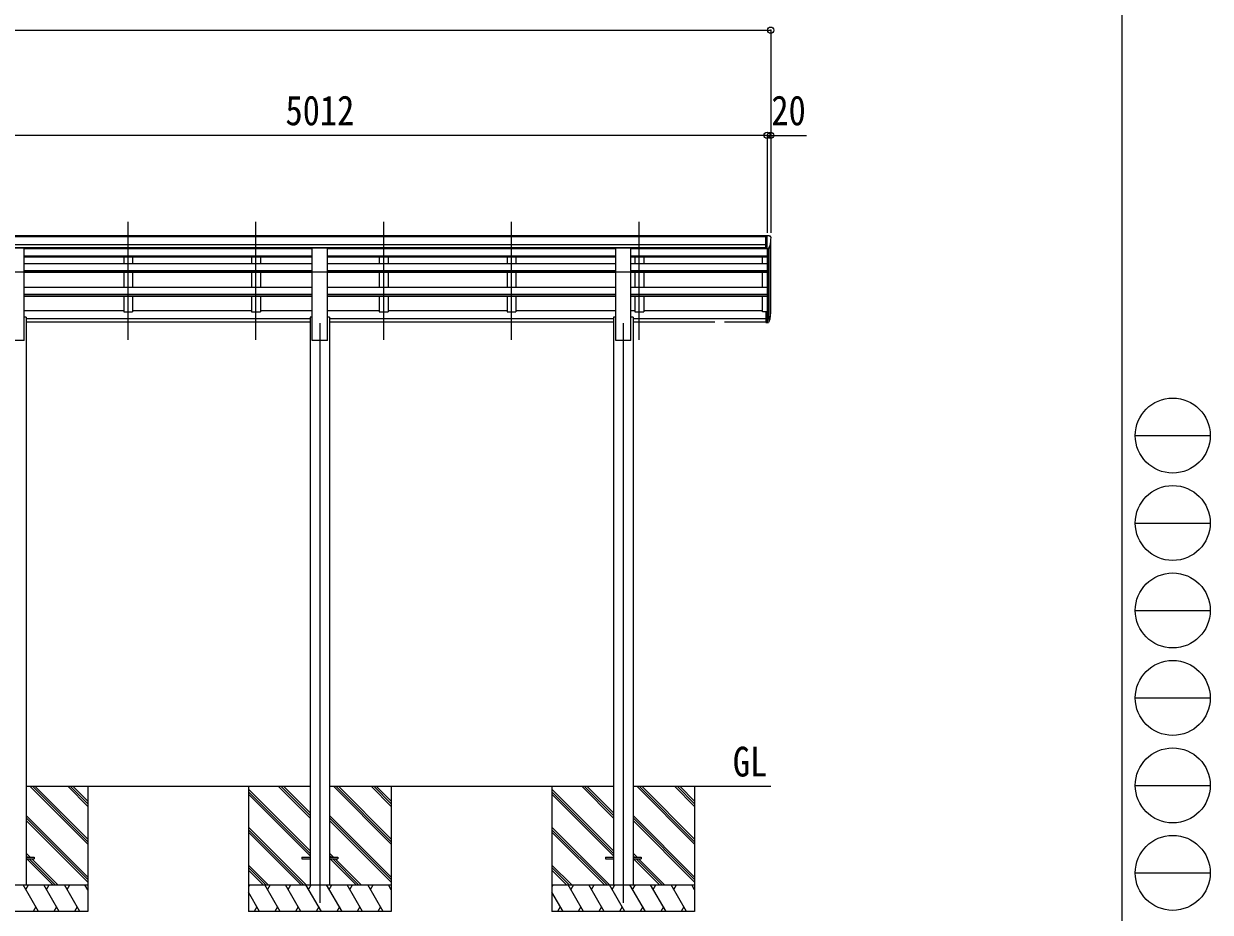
# Model space of a CAD drawing. Units: millimetres at full size, sheet at 1:35. Extents: x -9783 to 9892, y -6828 to 6752.
# Drawn here: x 3244 to 9892, y -3934 to 1044 of the extents above; entities that cross this region are included whole.
import ezdxf
from ezdxf.enums import TextEntityAlignment as Align

# ---------------------------------------------------------------- set-up
doc = ezdxf.new("R2010")
doc.units = ezdxf.units.MM
doc.header["$LTSCALE"] = 35
doc.header["$PDMODE"] = 32
doc.header["$PDSIZE"] = 35
for name, color, linetype, lineweight in [('0-0_0', 7, 'Continuous', 9), ('0-1_本体', 4, 'Continuous', 9), ('0-2_部品', 7, 'Continuous', 9), ('0-8_PARTS2', 2, 'Continuous', 9), ('0-A_寸法', 6, 'Continuous', 9), ('F-0_240', 7, 'Continuous', 9)]:
    doc.layers.add(name, color=color, linetype=linetype, lineweight=lineweight)
doc.styles.add('ＭＳ ゴシック', font='')
doc.styles.get('ＭＳ ゴシック').set_extended_font_data('MS Gothic')

msp = doc.modelspace()

# ---------------------------------------------------------------- linework, layer by layer
at = {"layer": '0-0_0'}
for p, q in [((4847.84, -3230.13), (3257.84, -3230.13)), ((3602.84, -3552.59), (3280.37, -3230.13)), ((3602.84, -3538.45), (3294.51, -3230.13)), ((3602.84, -3524.3), (3308.66, -3230.13)), ((3602.84, -3340.46), (3492.5, -3230.13)), ((3602.84, -3326.32), (3506.65, -3230.13)), ((3602.84, -3312.17), (3520.79, -3230.13)), ((3602.84, -3230.13), (3602.84, -3930.13)), ((4502.84, -3230.13), (4502.84, -3930.13)), ((4847.84, -3589.8), (4502.84, -3244.81)), ((4847.84, -3405.96), (4672, -3230.13)), ((4847.84, -3391.81), (4686.15, -3230.13)), ((4847.84, -3377.67), (4700.29, -3230.13)), ((6547.84, -3230.13), (4957.84, -3230.13)), ((5302.84, -3552.59), (4980.37, -3230.13)), ((5302.84, -3538.45), (4994.51, -3230.13)), ((5302.84, -3524.3), (5008.66, -3230.13)), ((5302.84, -3340.46), (5192.5, -3230.13)), ((5302.84, -3326.32), (5206.65, -3230.13)), ((5302.84, -3312.17), (5220.79, -3230.13)), ((5302.84, -3230.13), (5302.84, -3930.13)), ((6202.84, -3230.13), (6202.84, -3930.13)), ((6547.84, -3589.8), (6202.84, -3244.81)), ((6547.84, -3405.96), (6372, -3230.13)), ((6547.84, -3391.81), (6386.15, -3230.13)), ((6547.84, -3377.67), (6400.29, -3230.13)), ((7428.84, -3230.13), (6657.84, -3230.13)), ((7002.84, -3552.59), (6680.37, -3230.13)), ((7002.84, -3538.45), (6694.51, -3230.13)), ((7002.84, -3524.3), (6708.66, -3230.13)), ((7002.84, -3340.46), (6892.5, -3230.13)), ((7002.84, -3326.32), (6906.65, -3230.13)), ((7002.84, -3312.17), (6920.79, -3230.13)), ((7002.84, -3230.13), (7002.84, -3930.13)), ((4847.84, -3603.94), (4502.84, -3258.95)), ((4847.84, -3618.09), (4502.84, -3273.09)), ((6547.84, -3603.94), (6202.84, -3258.95)), ((6547.84, -3618.09), (6202.84, -3273.09)), ((3602.84, -3736.44), (3257.84, -3391.44)), ((3602.84, -3750.58), (3257.84, -3405.58)), ((3602.84, -3764.72), (3257.84, -3419.72)), ((5302.84, -3736.44), (4957.84, -3391.44)), ((5302.84, -3750.58), (4957.84, -3405.58)), ((5302.84, -3764.72), (4957.84, -3419.72)), ((7002.84, -3736.44), (6657.84, -3391.44)), ((7002.84, -3750.58), (6657.84, -3405.58)), ((7002.84, -3764.72), (6657.84, -3419.72)), ((4826.03, -3780.13), (4502.84, -3456.94)), ((4811.89, -3780.13), (4502.84, -3471.08)), ((4797.74, -3780.13), (4502.84, -3485.22)), ((6526.03, -3780.13), (6202.84, -3456.94)), ((6511.89, -3780.13), (6202.84, -3471.08)), ((6497.74, -3780.13), (6202.84, -3485.22)), ((3279.89, -3625.63), (3257.84, -3603.57)), ((3265.75, -3625.63), (3257.84, -3617.71)), ((3406.11, -3780.13), (3260.61, -3634.63)), ((3420.25, -3780.13), (3274.75, -3634.63)), ((3434.39, -3780.13), (3288.89, -3634.63)), ((4979.89, -3625.63), (4957.84, -3603.57)), ((4965.75, -3625.63), (4957.84, -3617.71)), ((5106.11, -3780.13), (4960.61, -3634.63)), ((5120.25, -3780.13), (4974.75, -3634.63)), ((5134.39, -3780.13), (4988.89, -3634.63)), ((6679.89, -3625.63), (6657.84, -3603.57)), ((6665.75, -3625.63), (6657.84, -3617.71)), ((6806.11, -3780.13), (6660.61, -3634.63)), ((6820.25, -3780.13), (6674.75, -3634.63)), ((6834.39, -3780.13), (6688.89, -3634.63)), ((4613.89, -3780.13), (4502.84, -3669.07)), ((4599.75, -3780.13), (4502.84, -3683.21)), ((4585.61, -3780.13), (4502.84, -3697.35)), ((6313.89, -3780.13), (6202.84, -3669.07)), ((6299.75, -3780.13), (6202.84, -3683.21)), ((6285.61, -3780.13), (6202.84, -3697.35)), ((2802.84, -3780.13), (3602.84, -3780.13)), ((3327.15, -3930.13), (3240.55, -3780.13)), ((3255.55, -3806.11), (3270.55, -3780.13)), ((3442.62, -3930.13), (3356.02, -3780.13)), ((3371.02, -3806.11), (3386.02, -3780.13)), ((3558.09, -3930.13), (3471.49, -3780.13)), ((3486.49, -3806.11), (3501.49, -3780.13)), ((3602.84, -3807.63), (3586.96, -3780.13)), ((4502.84, -3780.13), (5302.84, -3780.13)), ((4508.67, -3780.13), (4502.84, -3790.23)), ((4680.74, -3930.13), (4594.14, -3780.13)), ((4624.14, -3780.13), (4609.14, -3806.11)), ((4796.21, -3930.13), (4709.61, -3780.13)), ((4724.61, -3806.11), (4739.61, -3780.13)), ((4911.68, -3930.13), (4825.08, -3780.13)), ((4840.08, -3806.11), (4855.08, -3780.13)), ((5027.15, -3930.13), (4940.55, -3780.13)), ((4955.55, -3806.11), (4970.55, -3780.13)), ((5142.62, -3930.13), (5056.02, -3780.13)), ((5071.02, -3806.11), (5086.02, -3780.13)), ((5258.09, -3930.13), (5171.49, -3780.13)), ((5186.49, -3806.11), (5201.49, -3780.13)), ((5302.84, -3807.63), (5286.96, -3780.13)), ((6202.84, -3780.13), (7002.84, -3780.13)), ((6208.67, -3780.13), (6202.84, -3790.23)), ((6380.74, -3930.13), (6294.14, -3780.13)), ((6324.14, -3780.13), (6309.14, -3806.11)), ((6496.21, -3930.13), (6409.61, -3780.13)), ((6424.61, -3806.11), (6439.61, -3780.13)), ((6611.68, -3930.13), (6525.08, -3780.13)), ((6540.08, -3806.11), (6555.08, -3780.13)), ((6727.15, -3930.13), (6640.55, -3780.13)), ((6655.55, -3806.11), (6670.55, -3780.13)), ((6842.62, -3930.13), (6756.02, -3780.13)), ((6771.02, -3806.11), (6786.02, -3780.13)), ((6958.09, -3930.13), (6871.49, -3780.13)), ((6886.49, -3806.11), (6901.49, -3780.13)), ((7002.84, -3807.63), (6986.96, -3780.13)), ((4565.27, -3930.13), (4502.84, -3821.99)), ((6265.27, -3930.13), (6202.84, -3821.99)), ((3312.15, -3904.15), (3297.15, -3930.13)), ((3427.62, -3904.15), (3412.62, -3930.13)), ((3543.09, -3904.15), (3528.09, -3930.13)), ((4550.27, -3904.15), (4535.27, -3930.13)), ((4665.74, -3904.15), (4650.74, -3930.13)), ((4781.21, -3904.15), (4766.21, -3930.13)), ((4896.68, -3904.15), (4881.68, -3930.13)), ((5012.15, -3904.15), (4997.15, -3930.13)), ((5127.62, -3904.15), (5112.62, -3930.13)), ((5243.09, -3904.15), (5228.09, -3930.13)), ((6250.27, -3904.15), (6235.27, -3930.13)), ((6365.74, -3904.15), (6350.74, -3930.13)), ((6481.21, -3904.15), (6466.21, -3930.13)), ((6596.68, -3904.15), (6581.68, -3930.13)), ((6712.15, -3904.15), (6697.15, -3930.13)), ((6827.62, -3904.15), (6812.62, -3930.13)), ((6943.09, -3904.15), (6928.09, -3930.13)), ((3602.84, -3930.13), (2802.84, -3930.13)), ((5302.84, -3930.13), (4502.84, -3930.13)), ((7002.84, -3930.13), (6202.84, -3930.13))]:
    msp.add_line(p, q, dxfattribs=at)
at = {"layer": '0-1_本体'}
for p, q in [((7402.34, -145.02), (2403.34, -145.02)), ((7402.34, -150.38), (2403.34, -150.38)), ((7402.34, -193.89), (2403.34, -193.9)), ((7428.84, -570.86), (7428.84, -181.77)), ((7402.34, -211.57), (2403.34, -211.57)), ((4860.34, -213.94), (3245.34, -213.94)), ((4860.34, -216.92), (3245.34, -216.92)), ((4860.34, -258.92), (3245.34, -258.92)), ((4860.34, -260.62), (3245.34, -260.62)), ((4860.34, -264.29), (3245.34, -264.29)), ((3803.84, -213.94), (3803.84, -216.92)), ((3803.84, -264.29), (3803.84, -300.26)), ((3853.84, -213.94), (3853.84, -216.92)), ((3853.84, -264.29), (3853.84, -300.26)), ((4519.84, -213.94), (4519.84, -216.92)), ((4519.84, -264.29), (4519.84, -300.26)), ((4569.84, -213.94), (4569.84, -216.92)), ((4569.84, -264.29), (4569.84, -300.26)), ((6560.34, -213.94), (4945.34, -213.94)), ((6560.34, -216.92), (4945.34, -216.92)), ((6560.34, -258.92), (4945.34, -258.92)), ((6560.34, -260.62), (4945.34, -260.62)), ((6560.34, -264.29), (4945.34, -264.29)), ((5235.84, -213.94), (5235.84, -216.92)), ((5235.84, -264.29), (5235.84, -300.26)), ((5285.84, -213.94), (5285.84, -216.92)), ((5285.84, -264.29), (5285.84, -300.26)), ((5951.84, -213.94), (5951.84, -216.92)), ((5951.84, -264.29), (5951.84, -300.26)), ((6001.84, -213.94), (6001.84, -216.92)), ((6001.84, -264.29), (6001.84, -300.26)), ((6645.34, -213.94), (7402.34, -213.94)), ((7408.84, -216.92), (6645.34, -216.92)), ((7408.84, -258.92), (6645.34, -258.92)), ((7408.84, -260.62), (6645.34, -260.62)), ((7408.84, -264.29), (6645.34, -264.29)), ((6667.84, -213.94), (6667.84, -216.92)), ((6667.84, -264.29), (6667.84, -300.26)), ((6717.84, -213.94), (6717.84, -216.92)), ((6717.84, -264.29), (6717.84, -300.26)), ((7383.84, -300.26), (7383.84, -264.29)), ((7408.84, -215.4), (7408.84, -568.69)), ((7414.84, -215.92), (7414.84, -613.13)), ((7424.55, -200.57), (7424.55, -595.13)), ((4860.34, -300.26), (3245.34, -300.26)), ((6560.34, -300.26), (4945.34, -300.26)), ((7408.84, -300.26), (6645.34, -300.26)), ((4860.34, -340.89), (3245.34, -340.89)), ((4860.34, -342.56), (3245.34, -342.56)), ((3245.34, -730.13), (3245.34, -347.81)), ((4860.34, -349.35), (3245.34, -349.35)), ((3803.84, -349.35), (3803.84, -433.54)), ((3853.84, -349.35), (3853.84, -433.54)), ((4519.84, -349.35), (4519.84, -433.54)), ((4569.84, -349.35), (4569.84, -433.54)), ((4860.34, -730.13), (4860.34, -347.81)), ((6560.34, -340.89), (4945.34, -340.89)), ((6560.34, -342.56), (4945.34, -342.56)), ((4945.34, -730.13), (4945.34, -347.81)), ((6560.34, -349.35), (4945.34, -349.35)), ((5235.84, -349.35), (5235.84, -433.54)), ((5285.84, -349.35), (5285.84, -433.54)), ((5951.84, -349.35), (5951.84, -433.54)), ((6001.84, -349.35), (6001.84, -433.54)), ((6560.34, -730.13), (6560.34, -347.81)), ((7408.84, -340.89), (6645.34, -340.89)), ((7408.84, -342.56), (6645.34, -342.56)), ((6645.34, -730.13), (6645.34, -347.81)), ((7408.84, -349.35), (6645.34, -349.35)), ((6667.84, -349.35), (6667.84, -433.54)), ((6717.84, -349.35), (6717.84, -433.54)), ((7383.84, -433.54), (7383.84, -349.35)), ((4860.34, -433.54), (3245.34, -433.54)), ((6560.34, -433.54), (4945.34, -433.54)), ((7408.84, -433.54), (6645.34, -433.54)), ((4860.34, -472.69), (3245.34, -472.69)), ((4860.34, -474.36), (3245.34, -474.36)), ((4860.34, -484), (3245.34, -484)), ((3853.84, -484), (3853.84, -569.52)), ((4569.84, -484), (4569.84, -569.52)), ((6560.34, -472.69), (4945.34, -472.69)), ((6560.34, -474.36), (4945.34, -474.36)), ((6560.34, -484), (4945.34, -484)), ((5285.84, -484), (5285.84, -569.52)), ((6001.84, -484), (6001.84, -569.52)), ((7408.84, -472.69), (6645.34, -472.69)), ((7408.84, -474.36), (6645.34, -474.36)), ((7408.84, -484), (6645.34, -484)), ((6717.84, -485.24), (6717.84, -569.52)), ((7383.84, -569.52), (7383.84, -485.24)), ((3803.84, -564.3), (3245.34, -564.3)), ((4519.84, -564.3), (3853.84, -564.3)), ((4860.34, -564.72), (4569.84, -564.72)), ((5235.84, -564.3), (4945.34, -564.3)), ((5951.84, -564.3), (5285.84, -564.3)), ((6560.34, -564.3), (6001.84, -564.3)), ((6667.84, -564.3), (6645.34, -564.3)), ((7383.84, -564.3), (6717.84, -564.3)), ((7402.34, -569.52), (7383.84, -569.52)), ((3257.84, -600.13), (3245.34, -600.13)), ((3257.84, -600.13), (3257.84, -3780.13)), ((4847.84, -608.61), (3257.84, -608.61)), ((4847.84, -609.99), (3257.84, -609.99)), ((4847.84, -627.16), (3257.84, -627.16)), ((4860.34, -600.13), (4847.84, -600.13)), ((4847.84, -600.13), (4847.84, -3780.13)), ((4957.84, -600.13), (4945.34, -600.13)), ((4957.84, -600.13), (4957.84, -3780.13)), ((6547.84, -608.61), (4957.84, -608.61)), ((6547.84, -609.99), (4957.84, -609.99)), ((6547.84, -627.16), (4957.84, -627.16)), ((6560.34, -600.13), (6547.84, -600.13)), ((6547.84, -600.13), (6547.84, -3780.13)), ((6657.84, -600.13), (6645.34, -600.13)), ((6657.84, -600.13), (6657.84, -3780.13)), ((7402.34, -608.61), (6657.84, -608.61)), ((7402.34, -609.99), (6657.84, -609.99)), ((7116.84, -627.16), (6657.84, -627.16)), ((7402.34, -627.16), (7170.84, -627.16)), ((3245.34, -730.13), (3160.34, -730.13)), ((4945.34, -730.13), (4860.34, -730.13)), ((6645.34, -730.13), (6560.34, -730.13))]:
    msp.add_line(p, q, dxfattribs=at)
for points in [[(3803.84, -484), (3803.84, -569.52), (3853.84, -569.52)], [(4519.84, -484), (4519.84, -569.52), (4569.84, -569.52)], [(5235.84, -484), (5235.84, -569.52), (5285.84, -569.52)], [(5951.84, -484), (5951.84, -569.52), (6001.84, -569.52)], [(6667.84, -485.24), (6667.84, -569.52), (6717.84, -569.52)]]:
    msp.add_lwpolyline(points, dxfattribs=at)
at = {"layer": '0-2_部品'}
for p, q in [((7402.34, -143.42), (7392.34, -143.5)), ((7392.34, -145.02), (7392.34, -143.5)), ((7402.34, -215.4), (7402.34, -143.42)), ((7420.84, -143.42), (7402.34, -143.42)), ((7408.84, -216.4), (7408.84, -143.42)), ((7416.46, -214.59), (7425.74, -198.52)), ((7420.84, -143.42), (7423.17, -143.56)), ((7423.93, -143.98), (7427.99, -149.79)), ((7430.84, -152.79), (7430.84, -153.42)), ((3245.34, -213.65), (3160.34, -213.65)), ((3245.34, -347.81), (3245.34, -213.65)), ((4945.34, -213.65), (4860.34, -213.65)), ((4860.34, -347.81), (4860.34, -213.65)), ((4945.34, -347.81), (4945.34, -213.65)), ((6645.34, -213.65), (6560.34, -213.65)), ((6560.34, -347.81), (6560.34, -213.65)), ((6645.34, -347.81), (6645.34, -213.65)), ((7402.34, -215.4), (7408.84, -215.4)), ((7408.84, -216.4), (7414.05, -216.08)), ((3245.34, -347.81), (3160.34, -347.81)), ((4945.34, -347.81), (4860.34, -347.81)), ((6645.34, -347.81), (6560.34, -347.81)), ((7402.34, -568.69), (7402.34, -629.76)), ((7402.34, -568.69), (7408.84, -568.69)), ((7408.84, -568.69), (7408.84, -630.57)), ((7415.27, -612.65), (7425.02, -594.24)), ((7426.44, -594.73), (7416.28, -613.9)), ((7402.34, -607), (7408.84, -607)), ((7402.34, -612.4), (7408.84, -612.4)), ((7402.34, -629.76), (7408.84, -629.76)), ((7408.84, -613.4), (7413.97, -613.4)), ((7408.84, -615.4), (7413.68, -615.4)), ((7408.84, -630.57), (7413.68, -630.57)), ((7423.86, -611.59), (7416.28, -629.07))]:
    msp.add_line(p, q, dxfattribs=at)
at = {"layer": '0-2_部品', "color": 4}
for p, q in [((3257.84, -3625.63), (3302.84, -3625.63)), ((3257.84, -3634.63), (3302.84, -3634.63)), ((3302.84, -3625.63), (3302.84, -3634.63)), ((4802.84, -3625.63), (4802.84, -3634.63)), ((4802.84, -3625.63), (4847.84, -3625.63)), ((4802.84, -3634.63), (4847.84, -3634.63)), ((4957.84, -3625.63), (5002.84, -3625.63)), ((4957.84, -3634.63), (5002.84, -3634.63)), ((5002.84, -3625.63), (5002.84, -3634.63)), ((6502.84, -3625.63), (6502.84, -3634.63)), ((6502.84, -3625.63), (6547.84, -3625.63)), ((6502.84, -3634.63), (6547.84, -3634.63)), ((6657.84, -3625.63), (6702.84, -3625.63)), ((6657.84, -3634.63), (6702.84, -3634.63)), ((6702.84, -3625.63), (6702.84, -3634.63))]:
    msp.add_line(p, q, dxfattribs=at)
at = {"layer": '0-2_部品'}
for centre, radius, start, end in [((7423.11, -144.56), 1, 35, 86.5), ((7228.84, -153.42), 202, 347.09739, 0), ((7427.84, -152.79), 3, 0, 87), ((7413.86, -213.09), 3, 273.5, 330), ((7295.62, -575.51), 133.22, 344.28698, 356.72013), ((7340.89, -568.29), 88.05, 342.78929, 2.77608), ((7340.18, -572.56), 89.07, 345.58812, 5.50424), ((7413.68, -612.4), 3, 270, 330), ((7413.68, -627.57), 3, 270, 330), ((7413.97, -611.9), 1.5, 270, 330)]:
    msp.add_arc(centre, radius, start, end, dxfattribs=at)
at = {"layer": '0-8_PARTS2'}
for p, q in [((3828.84, -727.78), (3828.84, -65.26)), ((4544.84, -727.78), (4544.84, -65.26)), ((5260.84, -727.78), (5260.84, -65.26)), ((5976.84, -727.78), (5976.84, -65.26)), ((6692.84, -727.78), (6692.84, -65.26)), ((4902.84, -633.99), (4902.84, -3880.13)), ((6602.84, -633.99), (6602.84, -3880.13))]:
    msp.add_line(p, q, dxfattribs=at)
at = {"layer": '0-A_寸法'}
for p, q in [((-2635.16, 1008.16), (7428.84, 1008.16)), ((7428.84, 1008.16), (7428.84, 418.23)), ((7408.84, 418.23), (2396.84, 418.23)), ((7408.84, 418.23), (7408.84, -127.39)), ((7408.84, 418.23), (7408.84, -127.39)), ((7408.84, 418.23), (7428.84, 418.23)), ((7428.84, 418.23), (7428.84, -127.39)), ((7428.84, 418.23), (7628.84, 418.23))]:
    msp.add_line(p, q, dxfattribs=at)
for p in [(7428.84, 1008.16), (7408.84, 418.23), (7428.84, 418.23)]:
    msp.add_point(p, dxfattribs=at)
at = {"layer": 'F-0_240', "color": 5}
msp.add_line((9396.97, 6751.9), (9396.97, -6828.1), dxfattribs=at)
at = {"layer": 'F-0_240', "color": 4}
for p, q in [((9471.77, -1263.1), (9891.77, -1263.1)), ((9471.77, -1753.1), (9891.77, -1753.1)), ((9471.77, -2243.1), (9891.77, -2243.1)), ((9471.77, -2733.1), (9891.77, -2733.1)), ((9471.77, -3223.1), (9891.77, -3223.1)), ((9471.77, -3713.1), (9891.77, -3713.1))]:
    msp.add_line(p, q, dxfattribs=at)
for centre in [(9681.77, -1263.1), (9681.77, -1753.1), (9681.77, -2243.1), (9681.77, -2733.1), (9681.77, -3223.1), (9681.77, -3713.1)]:
    msp.add_circle(centre, 210, dxfattribs=at)

# ---------------------------------------------------------------- texts
at = {"layer": '0-0_0', "style": 'ＭＳ ゴシック', "width": 0.85}
msp.add_text('GL', height=166.8, dxfattribs=at).set_placement((7216.49, -3223.19), align=Align.BOTTOM_LEFT)
at = {"layer": '0-A_寸法', "color": 7, "style": 'ＭＳ ゴシック', "width": 0.85}
for s, p in [('5012', (4710.34, 425.23)), ('20', (7432.59, 425.23))]:
    msp.add_text(s, height=166.8, dxfattribs=at).set_placement(p, align=Align.BOTTOM_LEFT)

doc.saveas('drawing.dxf')
